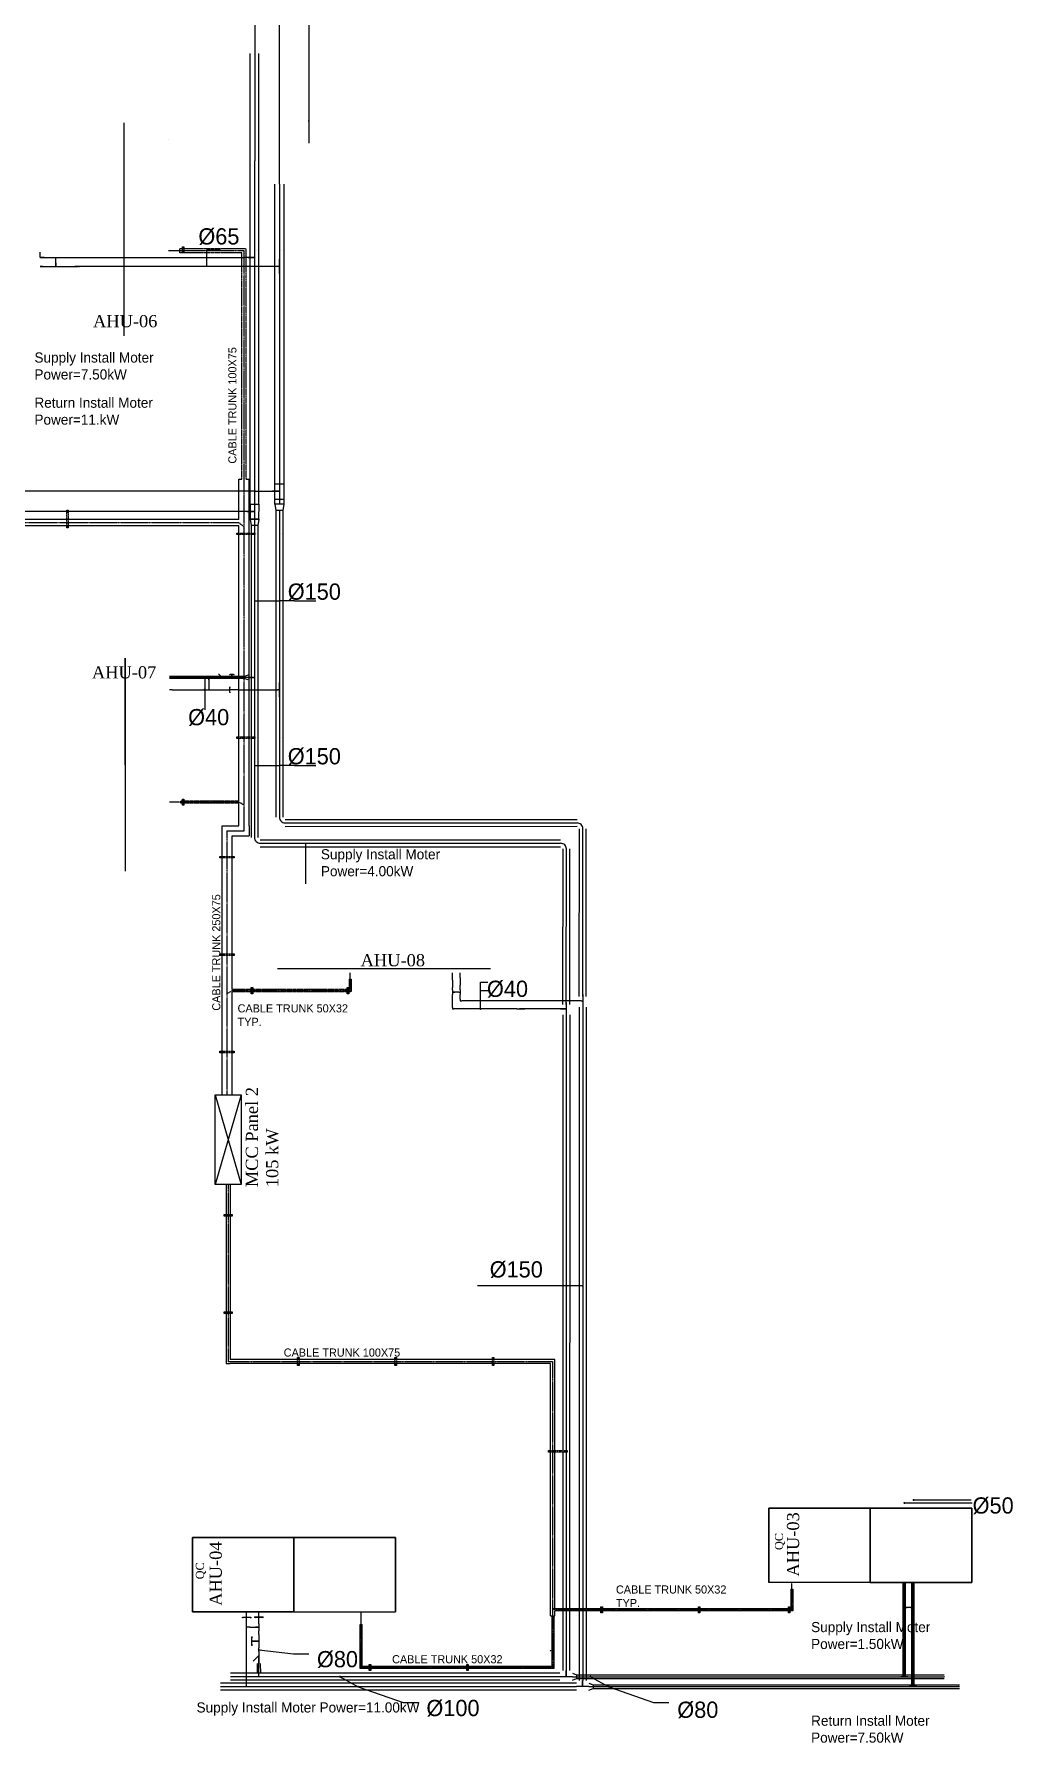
# Model space of a CAD drawing. Extents: x -31477 to 18199, y -139481 to -63533.
# Drawn here: x -7487 to 16616, y -135063 to -92972 of the extents above; entities that cross this region are included whole.
import ezdxf

# ---------------------------------------------------------------- set-up
doc = ezdxf.new("R2010")
doc.units = 0
for name, pattern in [('ACAD_ISO05W100', [33, 24, -3, 0, -3, 0, -3]), ('CENTER', [2, 1.25, -0.25, 0.25, -0.25]), ('HIDDEN', [0.375, 0.25, -0.125])]:
    doc.linetypes.add(name, pattern=pattern)
doc.layers.get('0').update_dxf_attribs({"linetype": 'CONTINUOUS'})
for name, color, linetype in [('AHU', 40, 'CONTINUOUS'), ('ahu 07', 40, 'CONTINUOUS'), ('cabe tray text', 3, 'CONTINUOUS'), ('cable tray', 6, 'CONTINUOUS'), ('CABLE TRAY CENTERLINE', 2, 'ACAD_ISO05W100'), ('ch.w.ret.', 1, 'CONTINUOUS'), ('ch.w.sup.', 3, 'CONTINUOUS'), ('Cl_HVAC', 6, 'CENTER'), ('diamantion arow', 7, 'CONTINUOUS'), ('hader', 1, 'CONTINUOUS'), ('MAKUP W.', 3, 'CONTINUOUS'), ("ret.6''", 5, 'CONTINUOUS'), ('Return Ahu-03', 1, 'CONTINUOUS'), ('RETURN....', 5, 'CONTINUOUS'), ('SHAN PANEL', 253, 'CONTINUOUS'), ('te', 2, 'CONTINUOUS')]:
    doc.layers.add(name, color=color, linetype=linetype)
doc.layers.add('new chws', color=7, linetype='CONTINUOUS', true_color=0x62fefc)
doc.layers.add('SA-HANGERS', color=21, linetype='CONTINUOUS', lineweight=30)
doc.styles.add('TECHNICBOLD', font='times.ttf', dxfattribs={"height": 10})
doc.dimstyles.get("Standard").update_dxf_attribs({"dimtxt": 3, "dimasz": 3, "dimexe": 2, "dimexo": 2, "dimgap": 2, "dimtad": 1, "dimdec": 0, "dimzin": 3, "dimdsep": 46, "dimtxsty": 'Standard', "dimcen": 2, "dimclrd": 256, "dimclre": 256, "dimclrt": 7, "dimadec": 0, "dimazin": 0, "dimtfac": 1, "dimtdec": 0, "dimtmove": 2, "dimatfit": 3, "dimfxl": 1, "dimtolj": 1, "dimtzin": 3, "dimarcsym": 0})

# ---------------------------------------------------------------- blocks, each defined once
blk = doc.blocks.new('ahu 07')
blk.add_line((156805, 49996), (156805, 44996))
at = {"layer": 'ahu 07'}
for p, q in [((156805, 49996), (154975, 49996)), ((154975, 49996), (154975, 44996)), ((154975, 49996), (154975, 49996, -1370)), ((154975, 44996, -1370), (154975, 49996, -1370)), ((154975, 49996, -1370), (156805, 49996, -1370)), ((154975, 49996, -1370), (154975, 49996, -2580)), ((156805, 49996, -2580), (154975, 49996, -2580)), ((154975, 49996, -2580), (154975, 47496, -2580)), ((156805, 49996), (156805, 49996, -1370)), ((156805, 49996, -1370), (156805, 44996, -1370)), ((156805, 49996, -1370), (156805, 49996, -2580)), ((156805, 47496, -2580), (156805, 49996, -2580)), ((156805, 47496, -1370), (154975, 47496, -1370)), ((154975, 47496, -1370), (154975, 47496, -2580)), ((154975, 47496, -2580), (156805, 47496, -2580)), ((156805, 47496, -13), (154975, 47496, -13)), ((156805, 47496, -1358), (154975, 47496, -1358)), ((156805, 47496, -1370), (156805, 47496, -2580)), ((154975, 44996), (156805, 44996)), ((154975, 44996), (154975, 44996, -1370)), ((156805, 44996, -1370), (154975, 44996, -1370)), ((156805, 44996), (156805, 44996, -1370))]:
    blk.add_line(p, q, dxfattribs=at)
at = {"layer": 'ahu 07', "extrusion": (0, 0, -1)}
for p, q in [((155890, 49984), (155890, 49984, -1370)), ((155890, 49984, -1370), (155890, 49984, -2580)), ((154987, 48746, -1370), (154987, 48746, -2580)), ((156792, 48746, -1370), (156792, 48746, -2580)), ((154987, 47496), (154987, 47496, -1370)), ((155890, 47509, -1370), (155890, 47509, -2580)), ((156792, 47496), (156792, 47496, -1370)), ((155890, 45009), (155890, 45009, -1370))]:
    blk.add_line(p, q, dxfattribs=at)
blk = doc.blocks.new('ahu 4')
at = {"extrusion": (0, 0, -1)}
blk.add_line((12065, 25509, 1100), (7065, 25509, 1100), dxfattribs=at)
at = {"layer": 'ahu 07', "extrusion": (0, 0, -1)}
for p, q in [((12065, 27339, 1100), (7065, 27339, 1100)), ((7065, 27339, 1100), (7065, 25509, 1100)), ((7065, 27339, 1100), (7065, 27339, 2470)), ((7065, 25509, 2470), (7065, 27339, 2470)), ((7065, 27339, 2470), (12065, 27339, 2470)), ((9565, 25509, 2470), (9565, 27339, 2470)), ((9565, 27339, 2470), (9565, 27339, 3680)), ((12065, 27339, 3680), (9565, 27339, 3680)), ((9565, 27339, 3680), (9565, 25509, 3680)), ((9565, 25509, 1112), (9565, 27339, 1112)), ((9565, 25509, 2458), (9565, 27339, 2458)), ((12065, 25509, 1100), (12065, 27339, 1100)), ((12065, 27339, 1100), (12065, 27339, 2470)), ((12065, 27339, 2470), (12065, 25509, 2470)), ((12065, 27339, 2470), (12065, 27339, 3680)), ((12065, 25509, 3680), (12065, 27339, 3680)), ((7065, 25509, 1100), (7065, 25509, 2470)), ((12065, 25509, 2470), (7065, 25509, 2470)), ((9565, 25509, 2470), (9565, 25509, 3680)), ((9565, 25509, 3680), (12065, 25509, 3680)), ((12065, 25509, 1100), (12065, 25509, 2470)), ((12065, 25509, 2470), (12065, 25509, 3680))]:
    blk.add_line(p, q, dxfattribs=at)
at = {"layer": 'ahu 07'}
for p, q in [((9565, 27327, 1100), (9565, 27327, 2470)), ((10815, 27327, 2470), (10815, 27327, 3680)), ((7078, 26424, 1100), (7078, 26424, 2470)), ((9578, 26424, 2470), (9578, 26424, 3680)), ((12053, 26424, 1100), (12053, 26424, 2470)), ((12053, 26424, 2470), (12053, 26424, 3680)), ((9565, 25522, 1100), (9565, 25522, 2470)), ((10815, 25522, 2470), (10815, 25522, 3680))]:
    blk.add_line(p, q, dxfattribs=at)
blk = doc.blocks.new('DS')
at = {"layer": 'SHAN PANEL'}
for p, q in [((48190, 68788, 7483), (48190, 68788, 7283)), ((48190, 68788, 7483), (48190, 68788, 7283)), ((48812, 68788, 7483), (48812, 68788, 7283)), ((48812, 68788, 7483), (48812, 68788, 7283))]:
    blk.add_line(p, q, dxfattribs=at)
blk = doc.blocks.new('gasl')
for p, q in [((0, 0.9), (0, 0)), ((0, 0), (0, -0.9))]:
    blk.add_line(p, q)
for centre in [(0, 1), (0, -1)]:
    blk.add_arc(centre, 0.1, 90, 270)
blk = doc.blocks.new('gasr')
for p, q in [((0, 1.1), (0, 1.21875)), ((0, 0.9), (0, 0)), ((0, 0), (0, -0.9))]:
    blk.add_line(p, q)
for centre in [(0, 1), (0, -1)]:
    blk.add_arc(centre, 0.1, 270, 90)
blk = doc.blocks.new('*U22')
for p, q in [((0, 0), (0, 37)), ((358, 0), (358, 37))]:
    blk.add_line(p, q)
for points in [[(0, 0), (-50, 0), (-50, 37), (0, 37)], [(358, 37), (408, 37), (408, 0), (358, 0)]]:
    blk.add_lwpolyline(points)
at = {"linetype": 'HIDDEN', "ltscale": 10}
for points in [[(0, 37), (358, 37)], [(358, 0), (0, 0)]]:
    blk.add_lwpolyline(points, dxfattribs=at)
for centre in [(-25, 18), (383, 18)]:
    blk.add_circle(centre, 8.44)
blk = doc.blocks.new('*U23')
for p, q in [((0, 0), (0, 37)), ((50, 0), (50, 37))]:
    blk.add_line(p, q)
for points in [[(0, 0), (-50, 0), (-50, 37), (0, 37)], [(50, 37), (100, 37), (100, 0), (50, 0)]]:
    blk.add_lwpolyline(points)
at = {"linetype": 'HIDDEN', "ltscale": 10}
for points in [[(0, 37), (50, 37)], [(50, 0), (0, 0)]]:
    blk.add_lwpolyline(points, dxfattribs=at)
for centre in [(-25, 18), (75, 18)]:
    blk.add_circle(centre, 8.44)
blk = doc.blocks.new('*U24')
for p, q in [((0, 0), (0, 37)), ((100, 0), (100, 37))]:
    blk.add_line(p, q)
for points in [[(0, 0), (-50, 0), (-50, 37), (0, 37)], [(100, 37), (150, 37), (150, 0), (100, 0)]]:
    blk.add_lwpolyline(points)
at = {"linetype": 'HIDDEN', "ltscale": 10}
for points in [[(0, 37), (100, 37)], [(100, 0), (0, 0)]]:
    blk.add_lwpolyline(points, dxfattribs=at)
for centre in [(-25, 18), (125, 18)]:
    blk.add_circle(centre, 8.44)
blk = doc.blocks.new('*U25')
for p, q in [((0, 0), (0, 37)), ((250, 0), (250, 37))]:
    blk.add_line(p, q)
for points in [[(0, 0), (-50, 0), (-50, 37), (0, 37)], [(250, 37), (300, 37), (300, 0), (250, 0)]]:
    blk.add_lwpolyline(points)
at = {"linetype": 'HIDDEN', "ltscale": 10}
for points in [[(0, 37), (250, 37)], [(250, 0), (0, 0)]]:
    blk.add_lwpolyline(points, dxfattribs=at)
for centre in [(-25, 18), (275, 18)]:
    blk.add_circle(centre, 8.44)
blk = doc.blocks.new('*U26')
for p, q in [((0, 0), (0, 37)), ((344, 0), (344, 37))]:
    blk.add_line(p, q)
for points in [[(0, 0), (-50, 0), (-50, 37), (0, 37)], [(344, 37), (394, 37), (394, 0), (344, 0)]]:
    blk.add_lwpolyline(points)
at = {"linetype": 'HIDDEN', "ltscale": 10}
for points in [[(0, 37), (344, 37)], [(344, 0), (0, 0)]]:
    blk.add_lwpolyline(points, dxfattribs=at)
for centre in [(-25, 18), (369, 18)]:
    blk.add_circle(centre, 8.44)
blk = doc.blocks.new('*U27')
for p, q in [((0, 0), (0, 37)), ((330, 0), (330, 37))]:
    blk.add_line(p, q)
for points in [[(0, 0), (-50, 0), (-50, 37), (0, 37)], [(330, 37), (380, 37), (380, 0), (330, 0)]]:
    blk.add_lwpolyline(points)
at = {"linetype": 'HIDDEN', "ltscale": 10}
for points in [[(0, 37), (330, 37)], [(330, 0), (0, 0)]]:
    blk.add_lwpolyline(points, dxfattribs=at)
for centre in [(-25, 18), (355, 18)]:
    blk.add_circle(centre, 8.44)

msp = doc.modelspace()

# ---------------------------------------------------------------- linework, layer by layer
for p, q in [((-3235, -98692, 423), (-3235, -98485, 423)), ((-3233, -98473, 8405), (-3233, -98281, 8405)), ((-3233, -98281, 8405), (-2900, -98281, 8405)), ((-1074, -106931, 8764), (-549, -106931, 8764)), ((-1074, -110987, 8764), (-549, -110987, 8764)), ((-800, -113902, 9956), (-800, -112902, 9956)), ((-2126, -132559, 8843), (-2126, -132473, 8843)), ((-2126, -132645, 8843), (-2126, -132559, 8843)), ((-2123, -132559, 8843), (-2123, -132473, 8843)), ((-2123, -132645, 8843), (-2123, -132559, 8843)), ((-2126, -132664, 8843), (-2126, -132675, 8843))]:
    msp.add_line(p, q)
at = {"color": 6}
for p, q in [((-2391, -119097), (-3031, -121312)), ((-3031, -119097), (-2391, -121312))]:
    msp.add_line(p, q, dxfattribs=at)
at = {"extrusion": (1.06162e-16, 1.83697e-16, -1)}
for p, q in [((-2256, -131975, 9524), (-2341, -131975, 9524)), ((-2256, -131978, 9524), (-2341, -131978, 9524)), ((-2170, -131975, 9524), (-2256, -131975, 9524)), ((-2170, -131978, 9524), (-2256, -131978, 9524)), ((-2151, -131975, 9524), (-2140, -131975, 9524)), ((-1955, -131969, 8843), (-2041, -131969, 8843)), ((-1955, -131972, 8843), (-2041, -131972, 8843)), ((-1869, -131969, 8843), (-1955, -131969, 8843)), ((-1869, -131972, 8843), (-1955, -131972, 8843)), ((-1850, -131969, 8843), (-1839, -131969, 8843))]:
    msp.add_line(p, q, dxfattribs=at)
at = {"color": 6}
msp.add_lwpolyline([(-3031, -119097), (-2391, -119097), (-2391, -121312), (-3031, -121312)], close=True, dxfattribs=at)
at = {"extrusion": (1.06162e-16, 1.83697e-16, -1)}
for centre, start, end in [((2351, -131975, -9524), 0, 180), ((2351, -131978, -9524), 180, 0), ((2160, -131975, -9524), 0, 180), ((2160, -131978, -9524), 180, 0), ((2050, -131969, -8843), 0, 180), ((2050, -131972, -8843), 180, 0), ((1860, -131969, -8843), 0, 180), ((1860, -131972, -8843), 180, 0)]:
    msp.add_arc(centre, 9.53, start, end, dxfattribs=at)
for centre, start, end in [((-2126, -132464, 8843), 90, 270), ((-2123, -132464, 8843), 270, 90), ((-2126, -132654, 8843), 90, 270), ((-2123, -132654, 8843), 270, 90)]:
    msp.add_arc(centre, 9.53, start, end)
at = {"layer": 'AHU', "color": 5}
for p, q in [((-5277, -95154, 5378), (-5277, -100399, 5378)), ((-5277, -97774, 7133), (-5277, -100399, 7133)), ((-5250, -108343, 9078), (-5250, -113588, 9078)), ((-5250, -110968, 10833), (-5250, -108343, 10833)), ((3752, -115999, 9079), (-1493, -115999, 9079))]:
    msp.add_line(p, q, dxfattribs=at)
at = {"layer": 'cable tray', "linetype": 'ByBlock'}
for p, q in [((-2444, -104931, 8103), (-2444, -103936, 8103)), ((-2194, -112474, 8103), (-2194, -103936, 8103)), ((-2444, -111867, 8103), (-2444, -105081, 8103)), ((-2444, -112474, 8103), (-2444, -111917, 8103)), ((-2861, -119097), (-2861, -112724)), ((-2611, -116509), (-2611, -112724)), ((-2611, -119097), (-2611, -116559)), ((5332, -125619, 5128), (-2661, -125619, 5128)), ((5232, -125719, 5128), (-2661, -125719, 5128)), ((5232, -131931, 5128), (5232, -125719, 5128)), ((5332, -131759, 5128), (5332, -125619, 5128)), ((11148, -131275, 10256), (11198, -131275, 10256)), ((5232, -131781, 5128), (5232, -131731, 5128)), ((540, -132151), (590, -132151)), ((5232, -131931, 5128), (5259, -131931)), ((5309, -131931), (5332, -131931, 5128)), ((5332, -131931, 5128), (5332, -131809, 5128))]:
    msp.add_line(p, q, dxfattribs=at)
at = {"layer": 'cable tray'}
for p, q in [((-2611, -112474), (-2444, -112474)), ((-2611, -112724), (-2444, -112724)), ((-2761, -121312, 5128), (-2761, -125619, 5128)), ((-2661, -121312, 5128), (-2661, -125619, 5128)), ((11148, -131275, 10256), (11148, -131759, 10256)), ((11198, -131275, 10256), (11198, -131809, 10256)), ((540, -133235), (540, -132151)), ((590, -133185), (590, -132151)), ((5259, -131931), (5259, -133185)), ((5309, -131931), (5309, -133235)), ((11148, -131759, 10256), (5332, -131759, 10256)), ((11198, -131809, 10256), (5332, -131809, 10256)), ((5309, -133235), (540, -133235)), ((5259, -133185), (590, -133185))]:
    msp.add_line(p, q, dxfattribs=at)
at = {"layer": 'CABLE TRAY CENTERLINE'}
for points in [[(-2736, -119097), (-2736, -112599), (-2318, -112599), (-2318, -98310), (-3899, -98310), (-4179, -98310)], [(-2318, -111962), (-2444, -111892), (-4153, -111892)], [(-2736, -116604), (-2611, -116534), (296, -116534), (296, -116097)]]:
    msp.add_lwpolyline(points, dxfattribs=at)
for points, elevation in [([(-2444, -105006), (-30781, -105006), (-30781, -119881)], 8103), ([(-2444, -105006), (-2318, -105110)], 8103), ([(-2711, -121312), (-2711, -125669), (5282, -125669), (5282, -133185), (5282, -133210), (565, -133210), (565, -132151), (565, -131838)], 5128), ([(5282, -131741), (5332, -131784), (11173, -131784), (11173, -131275), (11173, -131114)], 5128)]:
    msp.add_lwpolyline(points, dxfattribs=dict(at, elevation=elevation))
at = {"layer": 'ch.w.ret.'}
for p, q in [((-1560, -104550, 8947), (-1560, -96669, 8103)), ((-1449, -96669, 7993), (-1448, -104550, 8340)), ((-1341, -96669, 8103), (-1341, -104550, 8953)), ((-1560, -104050, 8103), (-1341, -104050, 8103)), ((-1560, -104423, 8018), (-1341, -104423, 8018)), ((-1558, -104552, 10197), (-1532, -104704, 10197)), ((-1341, -104552, 10217), (-1558, -104552, 10197)), ((-1364, -104704, 10197), (-1532, -104704, 10197)), ((-1341, -104552, 9862), (-1364, -104704, 10197)), ((-1307, -112319, 8340), (5884, -112318, 6365)), ((-1307, -112403, 10633), (5884, -112403, 8767)), ((-1307, -112487, 8340), (5884, -112486, 6474)), ((5939, -116679, 8076), (5941, -112544, 6365)), ((6022, -116679, 8160), (6025, -112544, 6449)), ((6107, -116679, 8076), (6109, -112544, 6365)), ((5938, -116938, 8418), (5938, -133527, 8418)), ((6022, -116938, 8335), (6022, -133527, 8335)), ((6104, -116938, 8418), (6104, -133527, 8418)), ((14127, -133634, 9130), (14127, -131114, 9130)), ((14157, -133634, 9161), (14157, -131114, 9161)), ((14188, -133634, 9130), (14188, -131114, 9130)), ((5869, -133597, 10251), (-2902, -133597, 10251)), ((5869, -133680, 10335), (-2902, -133680, 10335)), ((5869, -133763, 10251), (-2902, -133763, 10251)), ((6174, -133596, 8420), (6275, -133633, 8350)), ((6174, -133596, 8417), (6276, -133634, 8500)), ((6174, -133679, 8500), (15303, -133679, 8500)), ((6174, -133762, 8417), (6276, -133724, 8500)), ((6276, -133634, 8500), (6276, -133724, 8500)), ((6276, -133634, 8500), (15303, -133634, 8500)), ((6276, -133724, 8500), (15303, -133724, 8500))]:
    msp.add_line(p, q, dxfattribs=at)
at = {"layer": 'ch.w.ret.', "extrusion": (-1, 0, 0)}
for points, elevation in [([(89128, 8103), (96669, 7993)], 1450), ([(116629, 8251), (116784, 8251), (116784, 8396), (116784, 8251), (116938, 8251)], -6022), ([(116784, 8201), (116784, 8290)], -6022), ([(131121, 10704), (131114, 10704)], -14163), ([(131358, 10704), (131121, 10704)], -14163), ([(131667, 10709), (131545, 10709)], -14157), ([(131847, 9524), (131838, 9524)], 2256), ([(131975, 9524), (131852, 9524)], 2256), ([(132130, 9523), (132027, 9524)], 2256), ([(132883, 9522), (132302, 9523)], 2255), ([(133604, 9521), (133172, 9522)], 2255), ([(133680, 9580), (133680, 10130)], 2255), ([(133685, 8184), (133685, 9080)], -14157)]:
    msp.add_lwpolyline(points, dxfattribs=dict(at, elevation=elevation))
at = {"layer": 'ch.w.ret.', "extrusion": (2.44929e-16, 1, -7.75353e-17), "elevation": -98471}
msp.add_lwpolyline([(6954, 5302), (6954, 5493)], dxfattribs=at)
at = {"layer": 'ch.w.ret.', "extrusion": (-1, -4.49294e-17, -2.44929e-32), "elevation": 6954}
msp.add_lwpolyline([(98535, 5830, 0.414214), (98471, 5767, 0.414214)], format="xyb", dxfattribs=at)
at = {"layer": 'ch.w.ret.', "extrusion": (2.44929e-16, 1, -5.80711e-13), "elevation": -98471}
msp.add_lwpolyline([(6954, 5493), (6954, 5767)], dxfattribs=at)
at = {"layer": 'ch.w.ret.', "extrusion": (0, 1, 0)}
for points, elevation in [([(7273, 5830, 0.414214), (7337, 5894, 0.414214)], -98693), ([(1450, 8359, -0.414214), (1514, 8423, -0.414214)], -98691), ([(2289, 8306, 0.414214), (2492, 8103, 0.414214)], -104228), ([(1831, 8306, -0.414214), (1628, 8103, -0.414214)], -104228), ([(1448, 8340, -0.414214), (1491, 8382, -0.414214)], -109120), ([(-3008, 8379, -0.414214), (-3046, 8341, -0.414214)], -116784)]:
    msp.add_lwpolyline(points, format="xyb", dxfattribs=dict(at, elevation=elevation))
at = {"layer": 'ch.w.ret.', "extrusion": (0, -1, 0)}
for points, elevation in [([(-7337, 5894), (-7336, 8357)], 98693), ([(-7273, 5830), (-7030, 5830)], 98693), ([(-7272, 8420), (-6490, 8421)], 98693), ([(-6687, 5830), (-6403, 5830)], 98691), ([(-6382, 5830), (-6374, 5830)], 98691), ([(-1514, 8423), (-6341, 8421)], 98691), ([(-1450, 8281), (-1450, 8103), (-1628, 8103), (-1450, 8103), (-1450, 7925)], 104228), ([(-1450, 8018), (-1450, 5674)], 104222)]:
    msp.add_lwpolyline(points, dxfattribs=dict(at, elevation=elevation))
for points, elevation in [([(-7336, 8357, -0.414214), (-7272, 8420, -0.414214)], 98693), ([(-2086, 8509, 0.414214), (-2289, 8306, 0.414214)], 104228), ([(-2034, 8509, -0.414214), (-1831, 8306, -0.414214)], 104228), ([(5984, 8341, -0.414214), (6022, 8303, -0.414214)], 116784)]:
    msp.add_lwpolyline(points, format="xyb", dxfattribs=dict(at, elevation=elevation))
at = {"layer": 'ch.w.ret.', "extrusion": (2.99952e-32, -1.22465e-16, -1), "elevation": -5830}
msp.add_lwpolyline([(7030, -98693), (6954, -98693), (6954, -98617), (6954, -98693), (6878, -98693)], dxfattribs=at)
at = {"layer": 'ch.w.ret.'}
for points, elevation in [([(-6954, -98617), (-6954, -98535)], 5830), ([(-2492, -104228), (-12103, -104228)], 8103), ([(-1532, -104696), (-1532, -112261)], 8340), ([(-1448, -104696), (-1448, -112261)], 8340), ([(-1364, -104696), (-1364, -112261)], 8340), ([(-4091, -109121), (-4153, -109121)], 9022), ([(-4091, -109121), (-3761, -109121)], 9022), ([(-3761, -109121), (-3583, -109121)], 9022), ([(-3568, -109121), (-2667, -109121)], 8255), ([(3008, -116219), (3008, -116397)], 9319), ([(4754, -116784), (3046, -116784)], 8341), ([(4932, -116784), (4754, -116784)], 8341), ([(5984, -116784), (4932, -116784)], 8341), ([(6174, -133679), (6021, -133679), (6021, -133527), (6021, -133679), (5869, -133679)], 8417), ([(15288, -133679), (15279, -133679)], 8500)]:
    msp.add_lwpolyline(points, dxfattribs=dict(at, elevation=elevation))
at = {"layer": 'ch.w.ret.', "extrusion": (2.99952e-32, 1.22465e-16, -1), "elevation": -5830}
msp.add_lwpolyline([(6878, -98691), (6687, -98691)], dxfattribs=at)
at = {"layer": 'ch.w.ret.', "extrusion": (2e-16, -1, -3.67394e-32), "elevation": 98692}
msp.add_lwpolyline([(-6328, 8421), (-6490, 8421)], dxfattribs=at)
at = {"layer": 'ch.w.ret.', "extrusion": (1, 0, 0)}
for points, elevation in [([(-98513, 8103), (-98691, 8103), (-98691, 8259), (-98691, 8103), (-98869, 8103)], -1450), ([(-98691, 8259), (-98691, 8360)], -1450), ([(-108943, 8103), (-109121, 8103), (-109121, 8259), (-109121, 8103), (-109299, 8103)], -1450), ([(-109121, 8259), (-109121, 8360)], -1450), ([(-116784, 8303), (-116784, 8290)], 6022)]:
    msp.add_lwpolyline(points, dxfattribs=dict(at, elevation=elevation))
at = {"layer": 'ch.w.ret.', "extrusion": (-2.82014e-13, -1, 0), "elevation": 104228}
msp.add_lwpolyline([(-2034, 8509), (-2086, 8509)], dxfattribs=at)
at = {"layer": 'ch.w.ret.', "extrusion": (0, -1, 2e-16), "elevation": 109121}
for points in [[(-3246, 9022), (-3188, 9022), (-3188, 8965), (-3188, 9022), (-3131, 9022)], [(-3188, 8811), (-3188, 8633)]]:
    msp.add_lwpolyline(points, dxfattribs=at)
at = {"layer": 'ch.w.ret.', "extrusion": (0, -1, 7.56042e-13), "elevation": 109121}
msp.add_lwpolyline([(-3188, 8965), (-3188, 8811)], dxfattribs=at)
at = {"layer": 'ch.w.ret.', "extrusion": (-1.83697e-16, -2e-16, -1), "elevation": -8343}
msp.add_lwpolyline([(2667, -109118), (2444, -109118)], dxfattribs=at)
at = {"layer": 'ch.w.ret.', "extrusion": (-3.77786e-05, -1, 1.42722e-09), "elevation": 109120}
msp.add_lwpolyline([(-2440, 8382), (-1486, 8382)], dxfattribs=at)
at = {"layer": 'ch.w.ret.'}
for points, elevation in [([(-1448, -112261, 0.414214), (-1307, -112403, 0.414214)], 8340), ([(6025, -112544, 0.414214), (5884, -112402, 0.414214)], 6365)]:
    msp.add_lwpolyline(points, format="xyb", dxfattribs=dict(at, elevation=elevation))
at = {"layer": 'ch.w.ret.', "extrusion": (-1, 1.83697e-16, 0), "elevation": -3008}
msp.add_lwpolyline([(116159, 9319), (116097, 9319)], dxfattribs=at)
at = {"layer": 'ch.w.ret.', "extrusion": (1, -1.54911e-13, 0), "elevation": 3008}
for points in [[(-116219, 9319), (-116159, 9319)], [(-116517, 9319), (-116397, 9319)], [(-116746, 9319), (-116631, 9319)]]:
    msp.add_lwpolyline(points, dxfattribs=at)
at = {"layer": 'ch.w.ret.', "extrusion": (-1, 1.83697e-16, 2e-16)}
for points, elevation in [([(116572, 9151), (116572, 8973)], -3006), ([(116517, 9319), (116574, 9319), (116574, 9262), (116574, 9319), (116631, 9319)], -3008)]:
    msp.add_lwpolyline(points, dxfattribs=dict(at, elevation=elevation))
at = {"layer": 'ch.w.ret.', "extrusion": (-1, 1.83697e-16, 7.56042e-13), "elevation": -3006}
msp.add_lwpolyline([(116572, 9305), (116572, 9151)], dxfattribs=at)
at = {"layer": 'ch.w.ret.', "extrusion": (-1, 0, 0)}
for points, elevation in [([(116746, 9319, -0.414214), (116784, 9281, -0.414214)], -3008), ([(133680, 10130, 0.414214), (133603, 10207, 0.414214)], 2255), ([(133685, 9080, 0.414214), (133634, 9130, 0.414214)], -14157)]:
    msp.add_lwpolyline(points, format="xyb", dxfattribs=dict(at, elevation=elevation))
at = {"layer": 'ch.w.ret.', "extrusion": (1, 0, 1.20858e-14), "elevation": 3008}
msp.add_lwpolyline([(-116784, 8379), (-116784, 9281)], dxfattribs=at)
at = {"layer": 'ch.w.ret.', "extrusion": (1, 8.3697e-17, -2e-16), "elevation": 14157}
for points in [[(-131667, 10709), (-131731, 10709), (-131731, 10646), (-131731, 10709), (-131794, 10709)], [(-131731, 10584), (-131731, 10407)]]:
    msp.add_lwpolyline(points, dxfattribs=at)
at = {"layer": 'ch.w.ret.', "extrusion": (-1.83697e-16, 1, 0), "elevation": -131731}
msp.add_lwpolyline([(-14157, 10646), (-14157, 10608)], dxfattribs=at)
at = {"layer": 'ch.w.ret.', "extrusion": (1, 2e-16, 8.3697e-17), "elevation": 14163}
msp.add_lwpolyline([(-131536, 10704), (-131358, 10704)], dxfattribs=at)
at = {"layer": 'ch.w.ret.', "extrusion": (1.06162e-16, 1.83697e-16, -1), "elevation": -9524}
msp.add_lwpolyline([(2256, -132027), (2256, -131978)], dxfattribs=at)
at = {"layer": 'ch.w.ret.', "extrusion": (1, 3.06162e-16, 2e-16), "elevation": -2255}
msp.add_lwpolyline([(-132311, 9523), (-132216, 9523), (-132216, 9437), (-132216, 9523), (-132130, 9523)], dxfattribs=at)
at = {"layer": 'ch.w.ret.', "extrusion": (1.06162e-16, -1, -4e-32), "elevation": 132215}
msp.add_lwpolyline([(-2255, 9143), (-2255, 9093)], dxfattribs=at)
at = {"layer": 'ch.w.ret.', "extrusion": (4.03792e-06, -0.999998, -0.002009), "elevation": 132197}
msp.add_lwpolyline([(-2255, 9408), (-2255, 9703)], dxfattribs=at)
at = {"layer": 'ch.w.ret.', "extrusion": (-1e-16, 3.83697e-16, -1), "elevation": -9522}
msp.add_lwpolyline([(2255, -133182), (2255, -132883)], dxfattribs=at)
at = {"layer": 'ch.w.ret.', "extrusion": (0, 1, 0)}
for points, elevation in [([(2791, 10251), (2902, 10251)], -133680), ([(2102, 7330), (2255, 7330), (2255, 7473), (2255, 7330), (2407, 7330)], -133680), ([(-14243, 8456), (-14157, 8456), (-14157, 8532), (-14157, 8456), (-14072, 8456)], -133679)]:
    msp.add_lwpolyline(points, dxfattribs=dict(at, elevation=elevation))
at = {"layer": 'ch.w.sup.'}
for p, q in [((-2055, -87183, 12857), (-2056, -96094, 7994)), ((-2170, -96094, 8103), (-2170, -93447, 8103)), ((-1951, -96094, 8103), (-1951, -93447, 8103)), ((-2169, -104550, 8103), (-2169, -96094, 8103)), ((-2060, -96093, 8103), (-2060, -104923, 8103)), ((-1951, -104550, 8103), (-1951, -96094, 8103)), ((-2170, -104550, 8103), (-2170, -104923, 8193)), ((-2170, -104550, 8103), (-1950, -104550, 8103)), ((-1951, -104923, 8194), (-1950, -104550, 8103)), ((-2170, -104923, 9960), (-2144, -105076, 9960)), ((-1952, -104923, 9980), (-2170, -104923, 9960)), ((-2170, -104923, 8018), (-1951, -104923, 8018)), ((-1976, -105076, 9960), (-2144, -105076, 9960)), ((-1952, -104923, 9625), (-1976, -105076, 9960)), ((-2316, -108798, 8480), (-4153, -108798, 8480)), ((-2215, -108822, 8480), (-4153, -108822, 8480)), ((-2316, -108846, 8480), (-4153, -108846, 8480)), ((-2215, -108765, 8480), (-2316, -108798, 8480)), ((-2316, -108846, 8480), (-2316, -108798, 8480)), ((-2215, -108879, 8483), (-2316, -108846, 8480)), ((-1919, -112819, 7766), (5479, -112819, 5734)), ((-1919, -112903, 10059), (5479, -112903, 8140)), ((-1919, -112987, 7766), (5479, -112987, 5847)), ((-1307, -112819, 8003), (5479, -112819, 6139)), ((-1307, -112903, 10297), (5479, -112903, 8536)), ((-1307, -112987, 8003), (5479, -112987, 6243)), ((5536, -116878, 8076), (5538, -113044, 5611)), ((5619, -116878, 8160), (5620, -113044, 5695)), ((5702, -116878, 8076), (5704, -113044, 5611)), ((5536, -117132, 8035), (5531, -133282, 8186)), ((5619, -117132, 8121), (5615, -133282, 8103)), ((5702, -117132, 8038), (5697, -133282, 8186)), ((13916, -133435, 8612), (13916, -131114, 8612)), ((13946, -133435, 8612), (13946, -131114, 8612)), ((13976, -133435, 8613), (13976, -131114, 8613)), ((5463, -133351, 8103), (-2651, -133351, 8103)), ((-1999, -133109, 8843), (-1998, -133358, 8831)), ((-1954, -133358, 8875), (-1955, -133109, 8888)), ((-1909, -133358, 8834), (-1910, -133109, 8843)), ((5768, -133351, 8103), (5870, -133389, 8186)), ((5870, -133389, 8186), (5870, -133479, 8186)), ((5870, -133389, 8186), (14927, -133389, 8186)), ((5463, -133434, 8186), (-2651, -133434, 8186)), ((5463, -133517, 8103), (-2651, -133517, 8103)), ((5768, -133434, 8186), (14927, -133434, 8186)), ((5768, -133517, 8103), (5870, -133479, 8186)), ((5870, -133479, 8186), (14927, -133479, 8186))]:
    msp.add_line(p, q, dxfattribs=at)
at = {"layer": 'ch.w.sup.', "extrusion": (-1, 0, 6.12323e-17), "elevation": 7337}
msp.add_lwpolyline([(98471, 6653), (98471, 6564), (98471, 6387), (98471, 6564), (98346, 6439)], dxfattribs=at)
at = {"layer": 'ch.w.sup.', "extrusion": (0, -1, 0), "elevation": 98471}
msp.add_lwpolyline([(-7337, 8039, -0.414214), (-7273, 8103, -0.414214)], format="xyb", dxfattribs=at)
at = {"layer": 'ch.w.sup.', "extrusion": (0, 1, 0)}
for points, elevation in [([(7273, 5026, 0.414214), (7337, 5089, 0.414214)], -98471), ([(-2813, 8141, -0.414214), (-2851, 8103, -0.414214)], -116983)]:
    msp.add_lwpolyline(points, format="xyb", dxfattribs=dict(at, elevation=elevation))
at = {"layer": 'ch.w.sup.', "extrusion": (0, -1, 0)}
for points, elevation in [([(-7337, 6653), (-7337, 8039)], 98471), ([(-7273, 8103), (-2317, 8103)], 98471), ([(-7273, 5026), (-7030, 5026)], 98471), ([(-6687, 5026), (-6403, 5026)], 98471), ([(-6382, 5026), (-6374, 5026)], 98471), ([(-2060, 8281), (-2060, 8103), (-2238, 8103), (-2060, 8103), (-2060, 7925)], 104728), ([(-2060, 8018), (-2060, 5674)], 104722)]:
    msp.add_lwpolyline(points, dxfattribs=dict(at, elevation=elevation))
at = {"layer": 'ch.w.sup.', "extrusion": (9.79717e-32, 1, 2e-16), "elevation": -98471}
msp.add_lwpolyline([(7337, 6001), (7337, 5903), (7238, 5903), (7337, 5903), (7337, 5804)], dxfattribs=at)
at = {"layer": 'ch.w.sup.', "extrusion": (2.44929e-16, 1, -5.80711e-13), "elevation": -98471}
for points in [[(7336, 5087), (7337, 5804)], [(7337, 6001), (7337, 6387)], [(6954, 5102), (6954, 5302)]]:
    msp.add_lwpolyline(points, dxfattribs=at)
at = {"layer": 'ch.w.sup.', "extrusion": (2.44929e-16, 1, -7.75353e-17), "elevation": -98471}
msp.add_lwpolyline([(7030, 5026), (6954, 5026), (6954, 5102), (6954, 5026), (6878, 5026)], dxfattribs=at)
at = {"layer": 'ch.w.sup.', "extrusion": (2.99952e-32, 1.22465e-16, -1), "elevation": -5026}
msp.add_lwpolyline([(6878, -98471), (6687, -98471)], dxfattribs=at)
at = {"layer": 'ch.w.sup.'}
for points, elevation in [([(-2216, -98471), (-2317, -98471)], 8103), ([(-2060, -98293), (-2060, -98471), (-2216, -98471), (-2060, -98471), (-2060, -98649)], 8103), ([(-2238, -104728), (-11965, -104728)], 8103), ([(-2144, -105074), (-2144, -112762)], 8103), ([(-2060, -104873), (-2061, -112763)], 9960), ([(-1976, -105074), (-1976, -112762)], 8103), ([(-4091, -108821), (-4153, -108821)], 8522), ([(-4091, -108822), (-3761, -108822)], 8522), ([(-3761, -108822), (-3583, -108822)], 8522), ([(-3583, -108822), (-2682, -108822)], 8522), ([(-3246, -108822), (-3188, -108822), (-3188, -108879), (-3188, -108822), (-3131, -108822)], 8522), ([(-3188, -108879), (-3188, -109083)], 8522), ([(-2059, -108644), (-2059, -108822), (-2215, -108822), (-2059, -108822), (-2059, -109000)], 8480), ([(2813, -116276), (2813, -116454)], 8781), ([(2813, -116515), (2813, -116572), (2871, -116572), (2813, -116572), (2813, -116629)], 8781), ([(2968, -116572), (2871, -116572)], 8781), ([(3822, -116983), (2851, -116983)], 8103), ([(4403, -116983), (3967, -116983)], 8103), ([(5387, -116983), (4545, -116983)], 8079), ([(5476, -116983), (5387, -116983)], 8079), ([(5619, -116827), (5619, -116979), (5476, -116979), (5619, -116979), (5619, -117132)], 8038), ([(13946, -131794), (13946, -131731), (14010, -131731), (13946, -131731), (13946, -131667)], 10191), ([(-1955, -132130), (-1955, -132215), (-2040, -132215), (-1955, -132215), (-1955, -132301)], 8843), ([(-1955, -132391), (-1955, -132559), (-2123, -132559), (-1955, -132559), (-1955, -132727)], 8843), ([(-1955, -132817), (-1955, -132912), (-1955, -133109), (-1955, -132912), (-2094, -133051)], 8843), ([(5768, -133434), (5615, -133434), (5615, -133282), (5615, -133434), (5463, -133434)], 8103), ([(14032, -133434), (14927, -133434)], 8103), ([(14936, -133434), (14927, -133434)], 8051)]:
    msp.add_lwpolyline(points, dxfattribs=dict(at, elevation=elevation))
at = {"layer": 'ch.w.sup.', "extrusion": (-3.77786e-05, -1, 1.42722e-09), "elevation": 108822}
msp.add_lwpolyline([(-3127, 8522), (-2979, 8522)], dxfattribs=at)
at = {"layer": 'ch.w.sup.', "extrusion": (-1.83697e-16, -2e-16, -1), "elevation": -8522}
for points in [[(2793, -108821), (2856, -108821), (2983, -108821), (2856, -108821), (2946, -108732)], [(2696, -108821), (2623, -108821), (2623, -108749), (2623, -108821), (2551, -108821)]]:
    msp.add_lwpolyline(points, dxfattribs=at)
at = {"layer": 'ch.w.sup.', "extrusion": (-1, -2e-16, 0), "elevation": 3188}
msp.add_lwpolyline([(109083, 8522, 0.414214), (109121, 8560, 0.414214)], format="xyb", dxfattribs=at)
at = {"layer": 'ch.w.sup.', "extrusion": (0, -1, 7.56042e-13), "elevation": 109121}
msp.add_lwpolyline([(-3188, 8633), (-3188, 8560)], dxfattribs=at)
at = {"layer": 'ch.w.sup.'}
for points, elevation in [([(-2060, -112762, 0.414214), (-1919, -112903, 0.414214)], 7766), ([(5620, -113044, 0.414214), (5479, -112903, 0.414214)], 5779)]:
    msp.add_lwpolyline(points, format="xyb", dxfattribs=dict(at, elevation=elevation))
at = {"layer": 'ch.w.sup.', "extrusion": (-1, 1.83697e-16, 0), "elevation": -2813}
msp.add_lwpolyline([(116159, 8781), (116097, 8781)], dxfattribs=at)
at = {"layer": 'ch.w.sup.', "extrusion": (1, -1.54911e-13, 0), "elevation": 2813}
for points in [[(-116276, 8781), (-116159, 8781)], [(-116515, 8781), (-116454, 8781)], [(-116945, 8781), (-116629, 8781)]]:
    msp.add_lwpolyline(points, dxfattribs=at)
at = {"layer": 'ch.w.sup.', "extrusion": (3.83697e-16, 1, 0), "elevation": -116572}
msp.add_lwpolyline([(-2968, 8781, -0.414214), (-3006, 8819, -0.414214)], format="xyb", dxfattribs=at)
at = {"layer": 'ch.w.sup.', "extrusion": (-1, 1.83697e-16, 7.56042e-13), "elevation": -3006}
msp.add_lwpolyline([(116572, 8973), (116572, 8819)], dxfattribs=at)
at = {"layer": 'ch.w.sup.', "extrusion": (-1, 0, 0)}
for points, elevation in [([(116945, 8781, -0.414214), (116983, 8743, -0.414214)], -2813), ([(133434, 8755, 0.414214), (133358, 8831, 0.414214)], 1954), ([(133434, 8561, 0.414214), (133384, 8612, 0.414214)], -13946)]:
    msp.add_lwpolyline(points, format="xyb", dxfattribs=dict(at, elevation=elevation))
at = {"layer": 'ch.w.sup.', "extrusion": (1, 0, 1.20858e-14), "elevation": 2813}
msp.add_lwpolyline([(-116983, 8141), (-116983, 8743)], dxfattribs=at)
at = {"layer": 'ch.w.sup.', "extrusion": (-6.34947e-32, -1, -3.83697e-16), "elevation": 116983}
for points in [[(3967, 8103), (3894, 8103), (3894, 8175), (3894, 8103), (3822, 8103)], [(4403, 8103), (4466, 8103), (4593, 8103), (4466, 8103), (4556, 8192)]]:
    msp.add_lwpolyline(points, dxfattribs=at)
at = {"layer": 'ch.w.sup.', "extrusion": (-1, 0, 0)}
for points, elevation in [([(131121, 10191), (131114, 10191)], -13946), ([(131367, 10191), (131121, 10191)], -13946), ([(131667, 10191), (131545, 10191)], -13946), ([(131847, 8843), (131839, 8843)], 1955), ([(131969, 8843), (131852, 8843)], 1955), ([(132130, 8843), (132021, 8843)], 1955), ([(132391, 8843), (132301, 8843)], 1955), ([(132817, 8843), (132727, 8843)], 1955), ([(133434, 8204), (133434, 8755)], 1954), ([(133434, 8179), (133434, 8561)], -13946)]:
    msp.add_lwpolyline(points, dxfattribs=dict(at, elevation=elevation))
at = {"layer": 'ch.w.sup.', "extrusion": (1, 2e-16, 8.3697e-17), "elevation": 13946}
msp.add_lwpolyline([(-131545, 10191), (-131367, 10191)], dxfattribs=at)
at = {"layer": 'ch.w.sup.', "extrusion": (-6.37313e-05, 1, 4.06168e-09), "elevation": -131732}
msp.add_lwpolyline([(-14098, 10191), (-14001, 10191)], dxfattribs=at)
at = {"layer": 'ch.w.sup.', "extrusion": (1.6303e-17, 1, 0), "elevation": -131731}
msp.add_lwpolyline([(-14107, 10191, -0.414214), (-14157, 10241, -0.414214)], format="xyb", dxfattribs=at)
at = {"layer": 'ch.w.sup.', "extrusion": (-1.83697e-16, 1, 0), "elevation": -131731}
msp.add_lwpolyline([(-14157, 10407), (-14157, 10241)], dxfattribs=at)
at = {"layer": 'ch.w.sup.', "extrusion": (1.06162e-16, 1.83697e-16, -1), "elevation": -8843}
msp.add_lwpolyline([(1955, -132021), (1955, -131972)], dxfattribs=at)
at = {"layer": 'ch.w.sup.', "extrusion": (1.06162e-16, -1, 0), "elevation": 132215}
msp.add_lwpolyline([(-2179, 8843, -0.414214), (-2255, 8919, -0.414214)], format="xyb", dxfattribs=at)
at = {"layer": 'ch.w.sup.', "extrusion": (3.06162e-16, -1, 2.72465e-12), "elevation": 132215}
msp.add_lwpolyline([(-2255, 9090), (-2255, 8919)], dxfattribs=at)
at = {"layer": 'ch.w.sup.', "extrusion": (-3.47726e-12, -1, 0), "elevation": 132215}
msp.add_lwpolyline([(-2179, 8843), (-2040, 8843)], dxfattribs=at)
at = {"layer": 'ch.w.sup.', "extrusion": (0, 1, 0), "elevation": -133434}
for points in [[(2541, 8103), (2651, 8103)], [(1801, 5954), (1954, 5954), (1954, 6097), (1954, 5954), (2106, 5954)], [(-14032, 8103), (-13946, 8103), (-13946, 8179), (-13946, 8103), (-13860, 8103)]]:
    msp.add_lwpolyline(points, dxfattribs=at)
at = {"layer": 'Cl_HVAC'}
for p, q in [((-2269, -98261, 8103), (-3899, -98261, 8103)), ((-2369, -98361, 8103), (-3899, -98361, 8103)), ((-2369, -103936, 8103), (-2369, -98361, 8103)), ((-2269, -103936, 8103), (-2269, -98261, 8103)), ((-2444, -111867, 8103), (-3875, -111867, 8103)), ((-2444, -111917, 8103), (-3875, -111917, 8103)), ((271, -116509, 8201), (-2611, -116509, 8201)), ((321, -116559, 8201), (-2611, -116559, 8201)), ((271, -116251, 8201), (271, -116509, 8201)), ((321, -116251, 8201), (321, -116559, 8201))]:
    msp.add_line(p, q, dxfattribs=at)
at = {"layer": 'Cl_HVAC', "linetype": 'ByBlock'}
for p, q in [((-3899, -98361, 8103), (-3899, -98261, 8103)), ((-2444, -103936, 8103), (-2369, -103936, 8103)), ((-2269, -103936, 8103), (-2194, -103936, 8103)), ((-2444, -104931, 8103), (-17539, -104931, 8103)), ((-2444, -105081, 8103), (-15439, -105081, 8103)), ((-3875, -111917, 8103), (-3875, -111867, 8103)), ((-2861, -112724), (-2861, -112474)), ((-2861, -112474), (-2611, -112474)), ((-2444, -112724), (-2194, -112724)), ((-2194, -112474, 8103), (-2194, -112724)), ((271, -116251, 8201), (321, -116251, 8201)), ((-2761, -125619, 5128), (-2761, -125719, 5128)), ((-2761, -125719, 5128), (-2661, -125719, 5128))]:
    msp.add_line(p, q, dxfattribs=at)
at = {"layer": 'diamantion arow'}
for p, q in [((-3233, -98473, 8102), (-3233, -98473, 8405)), ((-3233, -98693, 8422), (-3233, -98693, 8725)), ((-2070, -106931, 8462), (-2070, -106931, 8764)), ((-2060, -106931, 9960), (-1453, -106931, 8526)), ((-1453, -106931, 8223), (-1453, -106931, 8526)), ((-1074, -106931, 8764), (-1453, -106931, 8526)), ((-2070, -110987, 8462), (-2070, -110987, 8764)), ((-2060, -110987, 9960), (-1453, -110987, 8526)), ((-1453, -110987, 8223), (-1453, -110987, 8526)), ((-1074, -110987, 8764), (-1453, -110987, 8526))]:
    msp.add_line(p, q, dxfattribs=at)
at = {"layer": 'MAKUP W.', "extrusion": (-1, 0, 0), "elevation": 721}
for points in [[(85551, 14804), (94882, 7798)], [(94882, 7798), (95111, 7798)], [(95114, 7798), (95660, 7798)]]:
    msp.add_lwpolyline(points, dxfattribs=at)
at = {"layer": 'RETURN....', "extrusion": (1, 0, 0)}
msp.add_line((-4179, -95575, 7710), (-4179, -95575, 7797), dxfattribs=at)
at = {"layer": 'SHAN PANEL'}
msp.add_circle((5230, -132792, 7829), 5, dxfattribs=at)

# ---------------------------------------------------------------- block references
at = {"layer": 'AHU', "color": 5, "xscale": -1}
msp.add_blockref('ahu 4', (8476, -157347, -3680), dxfattribs=at)
at = {"layer": 'ahu 07', "extrusion": (0, 0, -1), "xscale": -1, "rotation": 90}
msp.add_blockref('ahu 07', (34393, 25691, -8200), dxfattribs=at)
at = {"layer": 'hader'}
for p in [(-50208, -167093, 544), (-50208, -174070, 544), (-50208, -179091, 544)]:
    msp.add_blockref('DS', p, dxfattribs=at)
at = {"layer": 'MAKUP W.', "extrusion": (-1, 0, 0), "xscale": 114.3000000000029, "yscale": 114.3000000000029, "zscale": 114.3000000000029}
for name, p in [('gasl', (95111, 7798, 721)), ('gasr', (95114, 7798, 721))]:
    msp.add_blockref(name, p, dxfattribs=at)
at = {"layer": 'new chws', "extrusion": (-1.83697e-16, -2e-16, -1), "xscale": 48.32616285758559, "yscale": 48.32616285758559, "zscale": 48.32616285758559, "rotation": 90}
for name, p in [('gasr', (2620, -108747, -8522)), ('gasl', (2620, -108749, -8522))]:
    msp.add_blockref(name, p, dxfattribs=at)
at = {"layer": "ret.6''", "extrusion": (1, -2e-16, 4e-32), "xscale": 63.5, "yscale": 63.5, "zscale": 63.5, "rotation": 90}
for name, p in [('gasl', (-109121, 7685, -2667)), ('gasr', (-109121, 7688, -2667))]:
    msp.add_blockref(name, p, dxfattribs=at)
at = {"layer": 'SA-HANGERS'}
for name, p, rotation in [('*U23', (-3835, -98261, 8103), 270), ('*U27', (-6649, -105081, 8103), 90), ('*U23', (-3835, -111867, 8103), 270), ('*U23', (-2139, -116509, 8201), 270), ('*U23', (223, -116509, 8201), 270), ('*U24', (-1001, -125619, 5128), 270), ('*U24', (1399, -125619, 5128), 270), ('*U24', (3799, -125619, 5128), 270), ('*U22', (5590, -127866, 7829), 180), ('*U23', (6471, -131759, 10256), 270), ('*U23', (8871, -131759, 10256), 270), ('*U23', (11090, -131759, 10256), 270), ('*U23', (767, -133185), 270), ('*U23', (3167, -133185), 270)]:
    msp.add_blockref(name, p, dxfattribs=dict(at, rotation=rotation))
for name, p in [('*U26', (-2444, -105301, 8103)), ('*U26', (-2444, -110321, 8103)), ('*U25', (-2861, -113265)), ('*U25', (-2861, -115665)), ('*U25', (-2861, -118065)), ('*U24', (-2761, -122087, 5128)), ('*U24', (-2761, -124487, 5128))]:
    msp.add_blockref(name, p, dxfattribs=at)

# ---------------------------------------------------------------- texts
at = {"layer": 'cabe tray text', "color": 7, "char_height": 200, "width": 4230.47, "attachment_point": 1, "rotation": 90}
for s, insert in [('{\\C256;CABLE TRUNK 100X75}', (-2706, -103552, 6188)), ('{\\C256;CABLE TRUNK 250X75}', (-3102, -117028, -2009))]:
    msp.add_mtext(s, dxfattribs=dict(at, insert=insert))
at = {"layer": 'cabe tray text', "color": 7, "char_height": 200, "width": 4230.47, "attachment_point": 1}
for s, insert in [('{\\C256;CABLE TRUNK 50X32\\PTYP.}', (-2478, -116870, -2009)), ('{\\C256;CABLE TRUNK 100X75}', (-1341, -125349, -2009)), ('{\\C256;CABLE TRUNK 50X32\\PTYP.}', (6841, -131186, -2009)), ('{\\C256;CABLE TRUNK 50X32}', (1328, -132904, -2009))]:
    msp.add_mtext(s, dxfattribs=dict(at, insert=insert))
at = {"layer": 'diamantion arow', "color": 7, "attachment_point": 1}
for s, insert, char_height, width in [('%%C65', (-3443, -97753, 8102), 400, 469.39), ('Supply Install Moter Power=7.50kW ', (-7481, -100812, 7106), 250, 4307.85), ('Return Install Moter Power=11.kW ', (-7481, -101925, 7106), 250, 4307.85), ('%%C150', (-1242, -106504, 8860), 400, 469.39), ('%%C40', (-3695, -109596, 8764), 400, 469.39), ('%%C150', (-1242, -110559, 8860), 400, 469.39), ('Supply Install Moter Power=4.00kW ', (-426, -113049, 3553), 250, 4307.85), ('%%C40', (3665, -116288, 7916), 400, 469.39), ('%%C150', (3732, -123200, -2009), 400, 469.39), ('%%C50', (15626, -129016, 8821), 400, 469.39), ('Supply Install Moter Power=1.50kW ', (11648, -132086, 3553), 250, 4307.85), ('%%C80', (-523, -132802, 8325), 400, 469.39), ('Supply Install Moter Power=11.00kW ', (-3488, -134066, 3553), 250, 5337.29), ('%%C100', (2173, -134005, 8247), 400, 2200.44), ('%%C80', (8352, -134048, -1990), 400, 469.39), ('Return Install Moter Power=7.50kW ', (11648, -134393, 3553), 250, 4307.85)]:
    msp.add_mtext(s, dxfattribs=dict(at, insert=insert, char_height=char_height, width=width))
at = {"layer": 'Return Ahu-03', "color": 6, "char_height": 300, "width": 1495.85, "attachment_point": 1, "style": 'TECHNICBOLD'}
for s, insert in [('\\pi-16.89215;AHU-06', (-6021, -99892, 8048)), ('\\pi-15.59438;AHU-07', (-6049, -108543, 11794)), ('\\pi-12.67441;AHU-08', (566, -115634, 9986))]:
    msp.add_mtext(s, dxfattribs=dict(at, insert=insert))
at = {"layer": 'Return Ahu-03', "color": 6, "insert": (-2275, -121375, 9986), "char_height": 300, "width": 2505.63, "attachment_point": 1, "rotation": 90, "style": 'TECHNICBOLD'}
msp.add_mtext('MCC Panel 2\\P105 kW', dxfattribs=at)
at = {"layer": 'te', "color": 6, "lineweight": 0, "width": 1495.85, "attachment_point": 1, "rotation": 90, "style": 'TECHNICBOLD'}
for s, insert, char_height in [('AHU-03', (11053, -130968, 9609), 300), ('\\pt200;QC', (10757, -130314, 9609), 200), ('AHU-04', (-3166, -131689, 10332), 300), ('\\pt200;QC', (-3506, -131035, 76), 200)]:
    msp.add_mtext(s, dxfattribs=dict(at, insert=insert, char_height=char_height))

# ---------------------------------------------------------------- leaders
for points, override in [([(-3287, -108822, 8522), (-3287, -109102, 8522)], {"dimasz": 50, "dimgap": 2, "dimtad": 0, "dimldrblk": 'Dot', "dimfxl": 8}), ([(-3287, -109116, 8522), (-3287, -109618, 8522)], {"dimasz": 50, "dimtad": 0, "dimldrblk": 'Dot', "dimfxl": 8}), ([(3503, -116784, 8341), (3503, -116329, 8341), (3689, -116329, 8341)], {"dimasz": 50, "dimtad": 0, "dimldrblk": 'Dot', "dimfxl": 8}), ([(3506, -116983, 8103), (3506, -116528, 8103), (3692, -116528, 8103)], {"dimasz": 50, "dimtad": 0, "dimldrblk": 'Dot', "dimfxl": 8}), ([(5622, -123807, 8103), (3431, -123807, 8103)], {"dimasz": 50, "dimtad": 0, "dimldrblk": 'Dot', "dimfxl": 8}), ([(6022, -123807, 8103), (5622, -123807, 8103)], {"dimasz": 50, "dimtad": 0, "dimldrblk": 'Dot', "dimfxl": 8}), ([(13946, -129154, 8612), (15611, -129154, 8612)], {"dimasz": 50, "dimtad": 0, "dimldrblk": 'Dot', "dimfxl": 8}), ([(14171, -129079, 9125), (15588, -129079, 9125)], {"dimasz": 50, "dimtad": 0, "dimldrblk": 'Dot', "dimfxl": 8}), ([(-1955, -132772, 8181), (-1098, -132869, 8181), (-721, -132869, 8181)], {"dimasz": 50, "dimtad": 0, "dimldrblk": 'Dot', "dimfxl": 8}), ([(45, -133434, 8103), (493, -133680, 8103)], {"dimasz": 50, "dimtad": 0, "dimldrblk": 'Dot', "dimfxl": 8}), ([(6215, -133434, 8103), (6663, -133680, 8103)], {"dimasz": 50, "dimtad": 0, "dimldrblk": 'Dot', "dimfxl": 8}), ([(493, -133680, 8103), (1598, -134072, 8103), (1976, -134072, 8103)], {"dimasz": 50, "dimtad": 0, "dimldrblk": 'Dot', "dimfxl": 8}), ([(6663, -133680, 8103), (7767, -134072, 8103), (8145, -134072, 8103)], {"dimasz": 50, "dimtad": 0, "dimldrblk": 'Dot', "dimfxl": 8})]:
    msp.add_leader(points, dimstyle='Standard', override=override)

doc.saveas('drawing.dxf')
